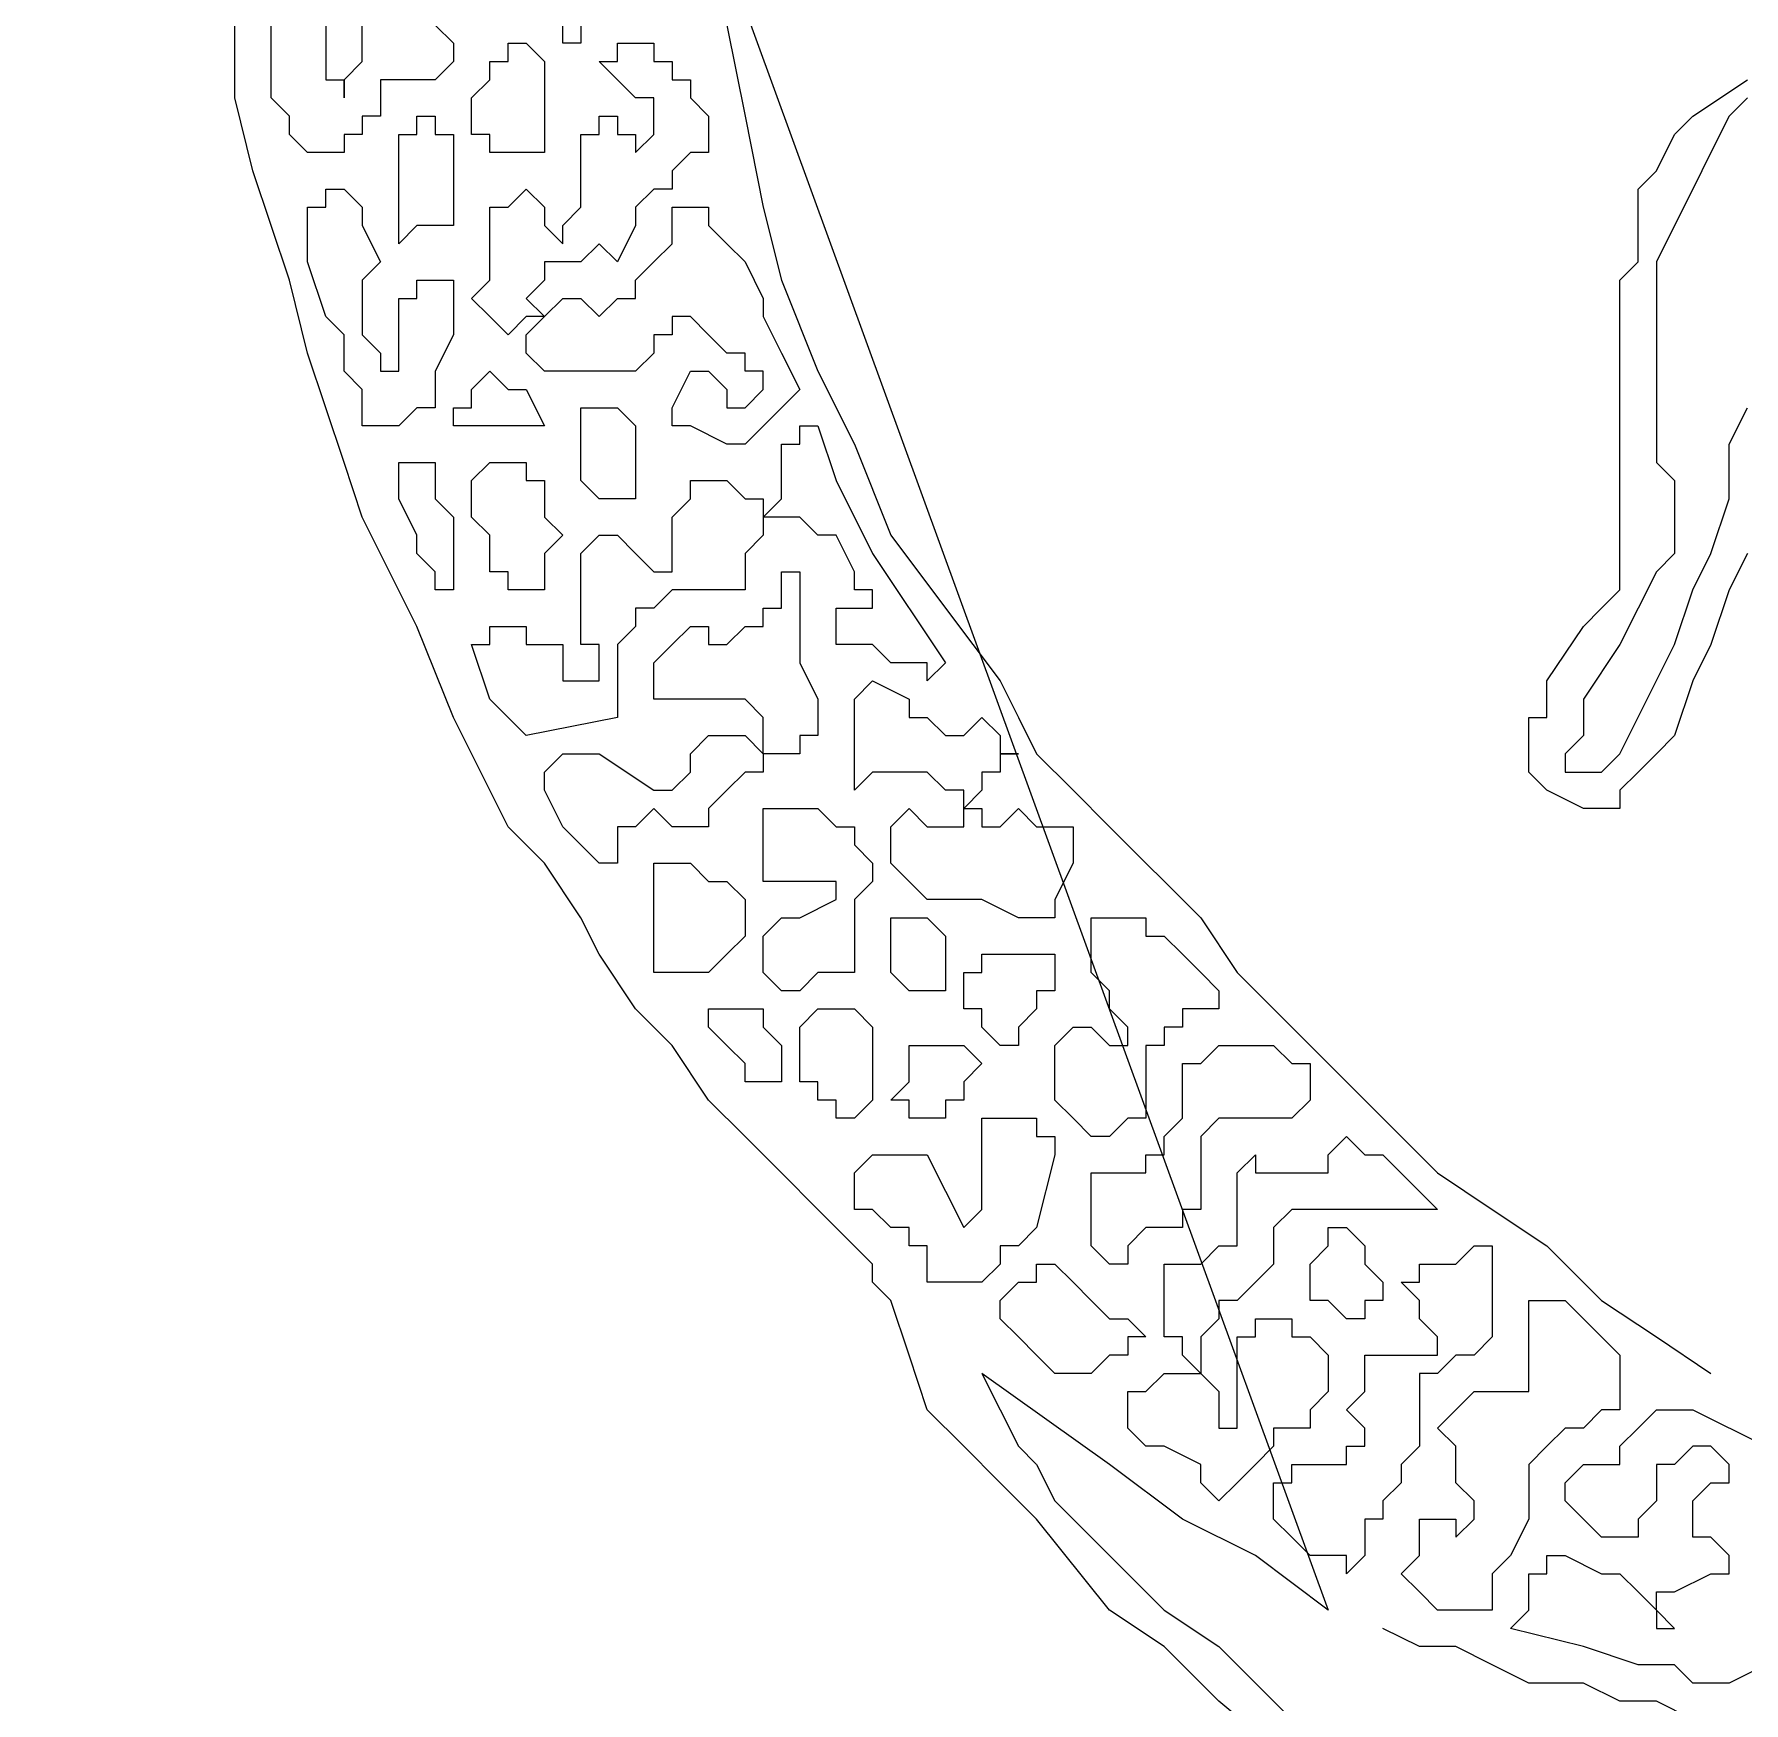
# Model space of a CAD drawing. Extents: x -66030 to 95157, y -13132 to 45879.
# Drawn here: x -14058 to -13691.7, y 14213.5 to 14571.2 of the extents above; entities that cross this region are included whole.
import ezdxf

# ---------------------------------------------------------------- set-up
doc = ezdxf.new("R2010")
doc.units = 0
doc.header["$LTSCALE"] = 100
doc.header["$MEASUREMENT"] = 0
doc.layers.get('0').update_dxf_attribs({"linetype": 'CONTINUOUS'})

msp = doc.modelspace()

# ---------------------------------------------------------------- linework, layer by layer
at = {"lineweight": 0}
for points in [[(-14058.03, 14994.99), (-13780.71, 14233.32), (-13780.71, 14233.32), (-13796.33, 14245.04), (-13811.96, 14252.85), (-13827.58, 14264.57), (-13854.92, 14284.1), (-13851.02, 14276.29), (-13847.11, 14268.48), (-13843.21, 14264.57), (-13839.3, 14256.76), (-13835.39, 14252.85), (-13827.58, 14245.04), (-13823.68, 14241.13), (-13815.86, 14233.32), (-13804.15, 14225.51), (-13792.43, 14213.79), (-13780.71, 14202.07)], [(-13780.71, 14194.26), (-13804.15, 14213.79), (-13815.86, 14225.51), (-13827.58, 14233.32), (-13843.21, 14252.85), (-13851.02, 14260.66), (-13858.83, 14268.48), (-13866.64, 14276.29), (-13870.55, 14288.01), (-13874.45, 14299.72), (-13878.36, 14303.63), (-13878.36, 14307.54), (-13890.08, 14319.25), (-13897.89, 14327.07), (-13905.7, 14334.88), (-13913.51, 14342.69), (-13921.33, 14354.41), (-13929.14, 14362.22), (-13936.95, 14373.94), (-13940.86, 14381.75), (-13948.67, 14393.47), (-13956.48, 14401.28), (-13968.2, 14424.71), (-13976.01, 14444.24), (-13987.73, 14467.68), (-13991.63, 14479.4), (-13995.54, 14491.12), (-13999.45, 14502.83), (-14003.35, 14518.46), (-14007.26, 14530.18), (-14011.16, 14541.89), (-14015.07, 14557.52), (-14015.07, 14569.24), (-14015.07, 14577.05)], [(-13972.1, 14573.14), (-13968.2, 14569.24), (-13968.2, 14569.24), (-13968.2, 14565.33), (-13968.2, 14565.33), (-13972.1, 14561.42), (-13972.1, 14561.42), (-13976.01, 14561.42), (-13979.92, 14561.42), (-13983.82, 14561.42), (-13983.82, 14557.52), (-13983.82, 14553.61), (-13987.73, 14553.61), (-13987.73, 14549.71), (-13991.63, 14549.71), (-13991.63, 14545.8), (-13995.54, 14545.8), (-13999.45, 14545.8), (-13999.45, 14545.8), (-14003.35, 14549.71), (-14003.35, 14553.61), (-14007.26, 14557.52), (-14007.26, 14565.33), (-14007.26, 14569.24), (-14007.26, 14573.14)], [(-13995.54, 14573.14), (-13995.54, 14569.24), (-13995.54, 14565.33), (-13995.54, 14561.42), (-13991.63, 14561.42), (-13991.63, 14557.52), (-13991.63, 14561.42), (-13987.73, 14565.33), (-13987.73, 14573.14)], [(-13940.86, 14573.14), (-13940.86, 14569.24), (-13944.76, 14569.24), (-13944.76, 14569.24), (-13944.76, 14573.14)], [(-13909.61, 14573.14), (-13905.7, 14553.61), (-13901.8, 14534.08), (-13897.89, 14518.46), (-13890.08, 14498.93), (-13882.27, 14483.3), (-13874.45, 14463.77), (-13862.74, 14448.15), (-13851.02, 14432.53), (-13847.11, 14424.71), (-13843.21, 14416.9), (-13835.39, 14409.09), (-13827.58, 14401.28), (-13808.05, 14381.75), (-13800.24, 14370.03), (-13788.52, 14358.31), (-13776.81, 14346.6), (-13768.99, 14338.78), (-13757.28, 14327.07), (-13745.56, 14319.25), (-13733.84, 14311.44), (-13722.12, 14299.72), (-13710.4, 14291.91), (-13698.69, 14284.1)], [(-13690.87, 14459.87), (-13694.78, 14452.06), (-13698.69, 14440.34), (-13702.59, 14432.53), (-13706.5, 14420.81), (-13710.4, 14416.9), (-13714.31, 14413), (-13718.22, 14409.09), (-13718.22, 14405.18), (-13722.12, 14405.18), (-13722.12, 14405.18), (-13726.03, 14405.18), (-13726.03, 14405.18), (-13733.84, 14409.09), (-13733.84, 14409.09), (-13737.75, 14413), (-13737.75, 14416.9), (-13737.75, 14416.9), (-13737.75, 14420.81), (-13737.75, 14424.71), (-13733.84, 14424.71), (-13733.84, 14432.53), (-13726.03, 14444.24), (-13722.12, 14448.15), (-13718.22, 14452.06), (-13718.22, 14459.87), (-13718.22, 14463.77), (-13718.22, 14479.4), (-13718.22, 14491.12), (-13718.22, 14502.83), (-13718.22, 14510.65), (-13718.22, 14518.46), (-13714.31, 14522.36), (-13714.31, 14530.18), (-13714.31, 14537.99), (-13710.4, 14541.89), (-13706.5, 14549.71), (-13702.59, 14553.61), (-13690.87, 14561.42)], [(-13690.87, 14557.52), (-13694.78, 14553.61), (-13698.69, 14545.8), (-13702.59, 14537.99), (-13706.5, 14530.18), (-13710.4, 14522.36), (-13710.4, 14514.55), (-13710.4, 14510.65), (-13710.4, 14506.74), (-13710.4, 14502.83), (-13710.4, 14491.12), (-13710.4, 14479.4), (-13706.5, 14475.49), (-13706.5, 14467.68), (-13706.5, 14463.77), (-13706.5, 14459.87), (-13710.4, 14455.96), (-13714.31, 14448.15), (-13718.22, 14440.34), (-13726.03, 14428.62), (-13726.03, 14420.81), (-13729.93, 14416.9), (-13729.93, 14413), (-13729.93, 14413), (-13729.93, 14413), (-13726.03, 14413), (-13726.03, 14413), (-13722.12, 14413), (-13718.22, 14416.9), (-13706.5, 14440.34), (-13702.59, 14452.06), (-13698.69, 14459.87), (-13694.78, 14471.59), (-13694.78, 14483.3), (-13690.87, 14491.12)], [(-13686.97, 14221.6), (-13694.78, 14217.7), (-13702.59, 14217.7), (-13706.5, 14221.6), (-13714.31, 14221.6), (-13726.03, 14225.51), (-13741.65, 14229.42), (-13737.75, 14233.32), (-13737.75, 14241.13), (-13733.84, 14241.13), (-13733.84, 14245.04), (-13733.84, 14245.04), (-13729.93, 14245.04), (-13722.12, 14241.13), (-13722.12, 14241.13), (-13718.22, 14241.13), (-13714.31, 14237.23), (-13714.31, 14237.23), (-13710.4, 14233.32), (-13710.4, 14229.42), (-13710.4, 14229.42), (-13710.4, 14229.42), (-13706.5, 14229.42), (-13706.5, 14229.42), (-13706.5, 14229.42), (-13710.4, 14233.32), (-13710.4, 14233.32), (-13710.4, 14237.23), (-13706.5, 14237.23), (-13706.5, 14237.23), (-13706.5, 14237.23), (-13698.69, 14241.13), (-13694.78, 14241.13), (-13694.78, 14241.13), (-13694.78, 14241.13), (-13694.78, 14245.04), (-13694.78, 14245.04), (-13698.69, 14248.95), (-13702.59, 14248.95), (-13702.59, 14248.95), (-13702.59, 14252.85), (-13702.59, 14256.76), (-13702.59, 14256.76), (-13702.59, 14256.76), (-13698.69, 14260.66), (-13694.78, 14260.66), (-13694.78, 14260.66), (-13694.78, 14264.57), (-13694.78, 14264.57), (-13698.69, 14268.48), (-13698.69, 14268.48), (-13698.69, 14268.48), (-13702.59, 14268.48), (-13706.5, 14264.57), (-13706.5, 14264.57), (-13710.4, 14264.57), (-13710.4, 14260.66), (-13710.4, 14256.76), (-13714.31, 14252.85), (-13714.31, 14248.95), (-13714.31, 14248.95), (-13714.31, 14248.95), (-13718.22, 14248.95), (-13718.22, 14248.95), (-13722.12, 14248.95), (-13726.03, 14252.85), (-13726.03, 14252.85), (-13729.93, 14256.76), (-13729.93, 14256.76), (-13729.93, 14260.66), (-13729.93, 14260.66), (-13726.03, 14264.57), (-13726.03, 14264.57), (-13722.12, 14264.57), (-13718.22, 14264.57), (-13718.22, 14264.57), (-13718.22, 14268.48), (-13718.22, 14268.48), (-13714.31, 14272.38), (-13714.31, 14272.38), (-13710.4, 14276.29), (-13702.59, 14276.29), (-13686.97, 14268.48)], [(-13702.59, 14209.89), (-13710.4, 14213.79), (-13718.22, 14213.79), (-13726.03, 14217.7), (-13737.75, 14217.7), (-13745.56, 14221.6), (-13753.37, 14225.51), (-13761.18, 14225.51), (-13768.99, 14229.42)]]:
    msp.add_lwpolyline(points, dxfattribs=at)
for points in [[(-13952.57, 14537.99), (-13948.67, 14534.08), (-13948.67, 14530.18), (-13948.67, 14530.18), (-13944.76, 14526.27), (-13944.76, 14530.18), (-13940.86, 14534.08), (-13940.86, 14541.89), (-13940.86, 14545.8), (-13940.86, 14545.8), (-13940.86, 14549.71), (-13940.86, 14549.71), (-13936.95, 14549.71), (-13936.95, 14553.61), (-13933.04, 14553.61), (-13933.04, 14549.71), (-13929.14, 14549.71), (-13929.14, 14545.8), (-13929.14, 14545.8), (-13925.23, 14549.71), (-13925.23, 14549.71), (-13925.23, 14553.61), (-13925.23, 14553.61), (-13925.23, 14553.61), (-13925.23, 14557.52), (-13929.14, 14557.52), (-13933.04, 14561.42), (-13933.04, 14561.42), (-13933.04, 14561.42), (-13936.95, 14565.33), (-13936.95, 14565.33), (-13933.04, 14565.33), (-13933.04, 14569.24), (-13933.04, 14569.24), (-13929.14, 14569.24), (-13929.14, 14569.24), (-13925.23, 14569.24), (-13925.23, 14565.33), (-13925.23, 14565.33), (-13921.33, 14565.33), (-13921.33, 14561.42), (-13917.42, 14561.42), (-13917.42, 14557.52), (-13913.51, 14553.61), (-13913.51, 14549.71), (-13913.51, 14545.8), (-13917.42, 14545.8), (-13921.33, 14541.89), (-13921.33, 14537.99), (-13925.23, 14537.99), (-13929.14, 14534.08), (-13929.14, 14530.18), (-13933.04, 14522.36), (-13936.95, 14526.27), (-13940.86, 14522.36), (-13944.76, 14522.36), (-13944.76, 14522.36), (-13948.67, 14522.36), (-13948.67, 14518.46), (-13952.57, 14514.55), (-13952.57, 14514.55), (-13948.67, 14510.65), (-13948.67, 14510.65), (-13952.57, 14510.65), (-13952.57, 14510.65), (-13956.48, 14506.74), (-13956.48, 14506.74), (-13956.48, 14506.74), (-13960.39, 14510.65), (-13960.39, 14510.65), (-13960.39, 14510.65), (-13964.29, 14514.55), (-13960.39, 14518.46), (-13960.39, 14522.36), (-13960.39, 14530.18), (-13960.39, 14530.18), (-13960.39, 14534.08), (-13960.39, 14534.08), (-13956.48, 14534.08), (-13956.48, 14534.08), (-13952.57, 14537.99), (-13952.57, 14537.99)], [(-13952.57, 14569.24), (-13948.67, 14565.33), (-13948.67, 14565.33), (-13948.67, 14561.42), (-13948.67, 14561.42), (-13948.67, 14553.61), (-13948.67, 14549.71), (-13948.67, 14545.8), (-13952.57, 14545.8), (-13952.57, 14545.8), (-13956.48, 14545.8), (-13956.48, 14545.8), (-13956.48, 14545.8), (-13960.39, 14545.8), (-13960.39, 14549.71), (-13964.29, 14549.71), (-13964.29, 14553.61), (-13964.29, 14553.61), (-13964.29, 14557.52), (-13964.29, 14557.52), (-13960.39, 14561.42), (-13960.39, 14565.33), (-13956.48, 14565.33), (-13956.48, 14569.24), (-13956.48, 14569.24), (-13952.57, 14569.24), (-13952.57, 14569.24)], [(-13976.01, 14553.61), (-13972.1, 14553.61), (-13972.1, 14549.71), (-13968.2, 14549.71), (-13968.2, 14545.8), (-13968.2, 14541.89), (-13968.2, 14537.99), (-13968.2, 14534.08), (-13968.2, 14534.08), (-13968.2, 14530.18), (-13968.2, 14530.18), (-13972.1, 14530.18), (-13976.01, 14530.18), (-13979.92, 14526.27), (-13979.92, 14534.08), (-13979.92, 14537.99), (-13979.92, 14541.89), (-13979.92, 14545.8), (-13979.92, 14545.8), (-13979.92, 14549.71), (-13976.01, 14549.71), (-13976.01, 14553.61)], [(-13991.63, 14537.99), (-13987.73, 14534.08), (-13987.73, 14534.08), (-13987.73, 14530.18), (-13983.82, 14522.36), (-13987.73, 14518.46), (-13987.73, 14510.65), (-13987.73, 14506.74), (-13983.82, 14502.83), (-13983.82, 14498.93), (-13979.92, 14498.93), (-13979.92, 14498.93), (-13979.92, 14498.93), (-13979.92, 14502.83), (-13979.92, 14506.74), (-13979.92, 14510.65), (-13979.92, 14510.65), (-13979.92, 14514.55), (-13976.01, 14514.55), (-13976.01, 14518.46), (-13972.1, 14518.46), (-13972.1, 14518.46), (-13972.1, 14518.46), (-13968.2, 14518.46), (-13968.2, 14514.55), (-13968.2, 14510.65), (-13968.2, 14506.74), (-13972.1, 14498.93), (-13972.1, 14495.02), (-13972.1, 14491.12), (-13976.01, 14491.12), (-13976.01, 14491.12), (-13979.92, 14487.21), (-13979.92, 14487.21), (-13983.82, 14487.21), (-13983.82, 14487.21), (-13987.73, 14487.21), (-13987.73, 14491.12), (-13987.73, 14491.12), (-13987.73, 14495.02), (-13991.63, 14498.93), (-13991.63, 14502.83), (-13991.63, 14502.83), (-13991.63, 14502.83), (-13991.63, 14506.74), (-13995.54, 14510.65), (-13999.45, 14522.36), (-13999.45, 14526.27), (-13999.45, 14530.18), (-13999.45, 14530.18), (-13999.45, 14534.08), (-13995.54, 14534.08), (-13995.54, 14537.99), (-13991.63, 14537.99)], [(-13940.86, 14514.55), (-13940.86, 14514.55), (-13940.86, 14514.55), (-13936.95, 14510.65), (-13936.95, 14510.65), (-13933.04, 14514.55), (-13933.04, 14514.55), (-13933.04, 14514.55), (-13929.14, 14514.55), (-13929.14, 14518.46), (-13929.14, 14518.46), (-13925.23, 14522.36), (-13921.33, 14526.27), (-13921.33, 14530.18), (-13921.33, 14534.08), (-13917.42, 14534.08), (-13917.42, 14534.08), (-13913.51, 14534.08), (-13913.51, 14530.18), (-13909.61, 14526.27), (-13909.61, 14526.27), (-13905.7, 14522.36), (-13905.7, 14522.36), (-13901.8, 14514.55), (-13901.8, 14510.65), (-13897.89, 14502.83), (-13893.98, 14495.02), (-13905.7, 14483.3), (-13909.61, 14483.3), (-13917.42, 14487.21), (-13917.42, 14487.21), (-13917.42, 14487.21), (-13921.33, 14487.21), (-13921.33, 14491.12), (-13917.42, 14498.93), (-13913.51, 14498.93), (-13913.51, 14498.93), (-13909.61, 14495.02), (-13909.61, 14495.02), (-13909.61, 14491.12), (-13905.7, 14491.12), (-13905.7, 14491.12), (-13905.7, 14491.12), (-13905.7, 14491.12), (-13905.7, 14491.12), (-13901.8, 14495.02), (-13901.8, 14498.93), (-13905.7, 14498.93), (-13905.7, 14502.83), (-13909.61, 14502.83), (-13913.51, 14506.74), (-13917.42, 14510.65), (-13921.33, 14510.65), (-13921.33, 14506.74), (-13925.23, 14506.74), (-13925.23, 14506.74), (-13925.23, 14502.83), (-13929.14, 14498.93), (-13929.14, 14498.93), (-13933.04, 14498.93), (-13933.04, 14498.93), (-13940.86, 14498.93), (-13944.76, 14498.93), (-13944.76, 14498.93), (-13948.67, 14498.93), (-13948.67, 14498.93), (-13952.57, 14502.83), (-13952.57, 14502.83), (-13952.57, 14506.74), (-13948.67, 14510.65), (-13948.67, 14510.65), (-13948.67, 14510.65), (-13944.76, 14514.55), (-13944.76, 14514.55), (-13940.86, 14514.55)], [(-13948.67, 14487.21), (-13952.57, 14487.21), (-13952.57, 14487.21), (-13956.48, 14487.21), (-13956.48, 14487.21), (-13960.39, 14487.21), (-13964.29, 14487.21), (-13964.29, 14487.21), (-13968.2, 14487.21), (-13968.2, 14491.12), (-13964.29, 14491.12), (-13964.29, 14495.02), (-13960.39, 14498.93), (-13956.48, 14495.02), (-13952.57, 14495.02), (-13948.67, 14487.21)], [(-13933.04, 14491.12), (-13929.14, 14487.21), (-13929.14, 14487.21), (-13929.14, 14483.3), (-13929.14, 14483.3), (-13929.14, 14475.49), (-13929.14, 14471.59), (-13929.14, 14471.59), (-13933.04, 14471.59), (-13933.04, 14471.59), (-13936.95, 14471.59), (-13940.86, 14475.49), (-13940.86, 14475.49), (-13940.86, 14483.3), (-13940.86, 14483.3), (-13940.86, 14487.21), (-13940.86, 14491.12), (-13936.95, 14491.12), (-13936.95, 14491.12), (-13936.95, 14491.12), (-13936.95, 14491.12), (-13933.04, 14491.12), (-13933.04, 14491.12)], [(-13948.67, 14440.34), (-13948.67, 14440.34), (-13948.67, 14440.34), (-13948.67, 14440.34), (-13944.76, 14440.34), (-13944.76, 14436.43), (-13944.76, 14436.43), (-13944.76, 14432.53), (-13940.86, 14432.53), (-13940.86, 14432.53), (-13940.86, 14432.53), (-13940.86, 14432.53), (-13936.95, 14432.53), (-13936.95, 14436.43), (-13936.95, 14436.43), (-13936.95, 14436.43), (-13936.95, 14440.34), (-13940.86, 14440.34), (-13940.86, 14444.24), (-13940.86, 14448.15), (-13940.86, 14452.06), (-13940.86, 14455.96), (-13940.86, 14459.87), (-13940.86, 14459.87), (-13936.95, 14463.77), (-13936.95, 14463.77), (-13936.95, 14463.77), (-13933.04, 14463.77), (-13929.14, 14459.87), (-13929.14, 14459.87), (-13925.23, 14455.96), (-13925.23, 14455.96), (-13925.23, 14455.96), (-13925.23, 14455.96), (-13921.33, 14455.96), (-13921.33, 14459.87), (-13921.33, 14459.87), (-13921.33, 14463.77), (-13921.33, 14467.68), (-13921.33, 14467.68), (-13917.42, 14471.59), (-13917.42, 14471.59), (-13917.42, 14475.49), (-13913.51, 14475.49), (-13909.61, 14475.49), (-13905.7, 14471.59), (-13905.7, 14471.59), (-13901.8, 14471.59), (-13901.8, 14467.68), (-13897.89, 14471.59), (-13897.89, 14475.49), (-13897.89, 14479.4), (-13897.89, 14483.3), (-13897.89, 14483.3), (-13893.98, 14483.3), (-13893.98, 14487.21), (-13890.08, 14487.21), (-13886.17, 14475.49), (-13878.36, 14459.87), (-13862.74, 14436.43), (-13866.64, 14432.53), (-13866.64, 14436.43), (-13870.55, 14436.43), (-13874.45, 14436.43), (-13874.45, 14436.43), (-13878.36, 14440.34), (-13882.27, 14440.34), (-13882.27, 14440.34), (-13886.17, 14440.34), (-13886.17, 14440.34), (-13886.17, 14440.34), (-13886.17, 14444.24), (-13886.17, 14444.24), (-13886.17, 14448.15), (-13882.27, 14448.15), (-13882.27, 14448.15), (-13878.36, 14448.15), (-13878.36, 14448.15), (-13878.36, 14452.06), (-13878.36, 14452.06), (-13882.27, 14452.06), (-13882.27, 14455.96), (-13886.17, 14463.77), (-13890.08, 14463.77), (-13893.98, 14467.68), (-13893.98, 14467.68), (-13893.98, 14467.68), (-13897.89, 14467.68), (-13897.89, 14467.68), (-13901.8, 14467.68), (-13901.8, 14463.77), (-13901.8, 14463.77), (-13905.7, 14459.87), (-13905.7, 14455.96), (-13905.7, 14452.06), (-13905.7, 14452.06), (-13909.61, 14452.06), (-13909.61, 14452.06), (-13917.42, 14452.06), (-13917.42, 14452.06), (-13921.33, 14452.06), (-13921.33, 14452.06), (-13925.23, 14448.15), (-13929.14, 14448.15), (-13929.14, 14444.24), (-13929.14, 14444.24), (-13933.04, 14440.34), (-13933.04, 14436.43), (-13933.04, 14436.43), (-13933.04, 14428.62), (-13933.04, 14428.62), (-13933.04, 14424.71), (-13952.57, 14420.81), (-13956.48, 14424.71), (-13956.48, 14424.71), (-13960.39, 14428.62), (-13964.29, 14440.34), (-13960.39, 14440.34), (-13960.39, 14440.34), (-13960.39, 14444.24), (-13956.48, 14444.24), (-13956.48, 14444.24), (-13952.57, 14444.24), (-13952.57, 14440.34), (-13948.67, 14440.34)], [(-13979.92, 14479.4), (-13976.01, 14479.4), (-13976.01, 14479.4), (-13972.1, 14479.4), (-13972.1, 14475.49), (-13972.1, 14471.59), (-13968.2, 14467.68), (-13968.2, 14459.87), (-13968.2, 14455.96), (-13968.2, 14452.06), (-13968.2, 14452.06), (-13972.1, 14452.06), (-13972.1, 14455.96), (-13972.1, 14455.96), (-13976.01, 14459.87), (-13976.01, 14463.77), (-13979.92, 14471.59), (-13979.92, 14479.4), (-13979.92, 14479.4)], [(-13952.57, 14479.4), (-13952.57, 14475.49), (-13948.67, 14475.49), (-13948.67, 14471.59), (-13948.67, 14467.68), (-13944.76, 14463.77), (-13944.76, 14463.77), (-13948.67, 14459.87), (-13948.67, 14455.96), (-13948.67, 14452.06), (-13952.57, 14452.06), (-13952.57, 14452.06), (-13956.48, 14452.06), (-13956.48, 14455.96), (-13960.39, 14455.96), (-13960.39, 14459.87), (-13960.39, 14463.77), (-13964.29, 14467.68), (-13964.29, 14475.49), (-13960.39, 14479.4), (-13956.48, 14479.4), (-13952.57, 14479.4)], [(-13936.95, 14416.9), (-13925.23, 14409.09), (-13921.33, 14409.09), (-13921.33, 14409.09), (-13917.42, 14413), (-13917.42, 14416.9), (-13913.51, 14420.81), (-13913.51, 14420.81), (-13909.61, 14420.81), (-13909.61, 14420.81), (-13905.7, 14420.81), (-13905.7, 14420.81), (-13901.8, 14416.9), (-13901.8, 14416.9), (-13901.8, 14420.81), (-13901.8, 14420.81), (-13901.8, 14424.71), (-13901.8, 14424.71), (-13905.7, 14428.62), (-13905.7, 14428.62), (-13909.61, 14428.62), (-13909.61, 14428.62), (-13913.51, 14428.62), (-13913.51, 14428.62), (-13917.42, 14428.62), (-13917.42, 14428.62), (-13921.33, 14428.62), (-13921.33, 14428.62), (-13925.23, 14428.62), (-13925.23, 14432.53), (-13925.23, 14436.43), (-13921.33, 14440.34), (-13921.33, 14440.34), (-13917.42, 14444.24), (-13917.42, 14444.24), (-13913.51, 14444.24), (-13913.51, 14440.34), (-13909.61, 14440.34), (-13905.7, 14444.24), (-13905.7, 14444.24), (-13901.8, 14444.24), (-13901.8, 14448.15), (-13897.89, 14448.15), (-13897.89, 14452.06), (-13897.89, 14452.06), (-13897.89, 14455.96), (-13893.98, 14455.96), (-13893.98, 14455.96), (-13893.98, 14455.96), (-13893.98, 14455.96), (-13893.98, 14452.06), (-13893.98, 14448.15), (-13893.98, 14440.34), (-13893.98, 14436.43), (-13890.08, 14428.62), (-13890.08, 14424.71), (-13890.08, 14420.81), (-13893.98, 14420.81), (-13893.98, 14416.9), (-13893.98, 14416.9), (-13897.89, 14416.9), (-13897.89, 14416.9), (-13901.8, 14416.9), (-13901.8, 14413), (-13905.7, 14413), (-13905.7, 14413), (-13909.61, 14409.09), (-13913.51, 14405.18), (-13913.51, 14401.28), (-13913.51, 14401.28), (-13917.42, 14401.28), (-13921.33, 14401.28), (-13921.33, 14401.28), (-13925.23, 14405.18), (-13925.23, 14405.18), (-13929.14, 14401.28), (-13929.14, 14401.28), (-13933.04, 14401.28), (-13933.04, 14397.37), (-13933.04, 14393.47), (-13936.95, 14393.47), (-13936.95, 14393.47), (-13940.86, 14397.37), (-13944.76, 14401.28), (-13944.76, 14401.28), (-13948.67, 14409.09), (-13948.67, 14413), (-13948.67, 14413), (-13948.67, 14413), (-13944.76, 14416.9), (-13940.86, 14416.9), (-13936.95, 14416.9)], [(-13878.36, 14432.53), (-13870.55, 14428.62), (-13870.55, 14424.71), (-13866.64, 14424.71), (-13862.74, 14420.81), (-13862.74, 14420.81), (-13858.83, 14420.81), (-13854.92, 14424.71), (-13851.02, 14420.81), (-13851.02, 14420.81), (-13851.02, 14416.9), (-13847.11, 14416.9), (-13851.02, 14416.9), (-13851.02, 14413), (-13854.92, 14413), (-13854.92, 14409.09), (-13854.92, 14409.09), (-13858.83, 14405.18), (-13858.83, 14405.18), (-13854.92, 14405.18), (-13854.92, 14401.28), (-13851.02, 14401.28), (-13851.02, 14401.28), (-13851.02, 14401.28), (-13847.11, 14405.18), (-13847.11, 14405.18), (-13843.21, 14401.28), (-13839.3, 14401.28), (-13835.39, 14401.28), (-13835.39, 14397.37), (-13835.39, 14397.37), (-13835.39, 14397.37), (-13835.39, 14397.37), (-13835.39, 14393.47), (-13835.39, 14393.47), (-13839.3, 14385.66), (-13839.3, 14385.66), (-13839.3, 14381.75), (-13839.3, 14381.75), (-13847.11, 14381.75), (-13854.92, 14385.66), (-13858.83, 14385.66), (-13866.64, 14385.66), (-13870.55, 14389.56), (-13874.45, 14393.47), (-13874.45, 14397.37), (-13874.45, 14401.28), (-13870.55, 14405.18), (-13870.55, 14405.18), (-13866.64, 14401.28), (-13862.74, 14401.28), (-13862.74, 14401.28), (-13858.83, 14401.28), (-13858.83, 14405.18), (-13858.83, 14405.18), (-13858.83, 14405.18), (-13858.83, 14409.09), (-13862.74, 14409.09), (-13862.74, 14409.09), (-13866.64, 14413), (-13870.55, 14413), (-13874.45, 14413), (-13878.36, 14413), (-13882.27, 14409.09), (-13882.27, 14413), (-13882.27, 14416.9), (-13882.27, 14424.71), (-13882.27, 14424.71), (-13882.27, 14428.62), (-13882.27, 14428.62), (-13882.27, 14428.62), (-13878.36, 14432.53), (-13878.36, 14432.53)], [(-13890.08, 14405.18), (-13886.17, 14401.28), (-13882.27, 14401.28), (-13882.27, 14397.37), (-13882.27, 14397.37), (-13878.36, 14393.47), (-13878.36, 14389.56), (-13878.36, 14389.56), (-13882.27, 14385.66), (-13882.27, 14381.75), (-13882.27, 14377.84), (-13882.27, 14373.94), (-13882.27, 14373.94), (-13882.27, 14370.03), (-13886.17, 14370.03), (-13886.17, 14370.03), (-13890.08, 14370.03), (-13893.98, 14366.13), (-13897.89, 14366.13), (-13897.89, 14366.13), (-13901.8, 14370.03), (-13901.8, 14370.03), (-13901.8, 14373.94), (-13901.8, 14377.84), (-13897.89, 14381.75), (-13897.89, 14381.75), (-13893.98, 14381.75), (-13886.17, 14385.66), (-13886.17, 14385.66), (-13886.17, 14385.66), (-13886.17, 14385.66), (-13886.17, 14389.56), (-13890.08, 14389.56), (-13890.08, 14389.56), (-13893.98, 14389.56), (-13897.89, 14389.56), (-13897.89, 14389.56), (-13901.8, 14389.56), (-13901.8, 14389.56), (-13901.8, 14393.47), (-13901.8, 14393.47), (-13901.8, 14397.37), (-13901.8, 14401.28), (-13901.8, 14405.18), (-13901.8, 14405.18), (-13897.89, 14405.18), (-13897.89, 14405.18), (-13893.98, 14405.18), (-13893.98, 14405.18), (-13893.98, 14405.18), (-13890.08, 14405.18)], [(-13917.42, 14393.47), (-13913.51, 14389.56), (-13909.61, 14389.56), (-13909.61, 14389.56), (-13905.7, 14385.66), (-13905.7, 14381.75), (-13905.7, 14381.75), (-13905.7, 14377.84), (-13905.7, 14377.84), (-13909.61, 14373.94), (-13909.61, 14373.94), (-13913.51, 14370.03), (-13917.42, 14370.03), (-13921.33, 14370.03), (-13921.33, 14370.03), (-13925.23, 14370.03), (-13925.23, 14373.94), (-13925.23, 14373.94), (-13925.23, 14377.84), (-13925.23, 14381.75), (-13925.23, 14385.66), (-13925.23, 14389.56), (-13925.23, 14389.56), (-13925.23, 14393.47), (-13921.33, 14393.47), (-13921.33, 14393.47), (-13921.33, 14393.47), (-13917.42, 14393.47), (-13917.42, 14393.47)], [(-13866.64, 14381.75), (-13866.64, 14381.75), (-13862.74, 14377.84), (-13862.74, 14377.84), (-13862.74, 14373.94), (-13862.74, 14370.03), (-13862.74, 14370.03), (-13862.74, 14366.13), (-13862.74, 14366.13), (-13862.74, 14366.13), (-13866.64, 14366.13), (-13866.64, 14366.13), (-13870.55, 14366.13), (-13870.55, 14366.13), (-13870.55, 14366.13), (-13874.45, 14370.03), (-13874.45, 14373.94), (-13874.45, 14377.84), (-13874.45, 14377.84), (-13874.45, 14381.75), (-13870.55, 14381.75), (-13870.55, 14381.75), (-13870.55, 14381.75), (-13866.64, 14381.75)], [(-13819.77, 14381.75), (-13819.77, 14377.84), (-13815.86, 14377.84), (-13811.96, 14373.94), (-13808.05, 14370.03), (-13808.05, 14370.03), (-13804.15, 14366.13), (-13804.15, 14362.22), (-13811.96, 14362.22), (-13811.96, 14358.31), (-13815.86, 14358.31), (-13815.86, 14354.41), (-13819.77, 14354.41), (-13819.77, 14350.5), (-13819.77, 14346.6), (-13819.77, 14346.6), (-13819.77, 14342.69), (-13819.77, 14342.69), (-13819.77, 14338.78), (-13823.68, 14338.78), (-13823.68, 14338.78), (-13827.58, 14334.88), (-13827.58, 14334.88), (-13831.49, 14334.88), (-13831.49, 14334.88), (-13835.39, 14338.78), (-13835.39, 14338.78), (-13835.39, 14338.78), (-13839.3, 14342.69), (-13839.3, 14342.69), (-13839.3, 14342.69), (-13839.3, 14346.6), (-13839.3, 14346.6), (-13839.3, 14350.5), (-13839.3, 14354.41), (-13835.39, 14358.31), (-13835.39, 14358.31), (-13831.49, 14358.31), (-13831.49, 14358.31), (-13827.58, 14354.41), (-13827.58, 14354.41), (-13823.68, 14354.41), (-13823.68, 14354.41), (-13823.68, 14354.41), (-13823.68, 14354.41), (-13823.68, 14354.41), (-13823.68, 14358.31), (-13827.58, 14362.22), (-13827.58, 14366.13), (-13827.58, 14366.13), (-13831.49, 14370.03), (-13831.49, 14370.03), (-13831.49, 14373.94), (-13831.49, 14377.84), (-13831.49, 14381.75), (-13831.49, 14381.75), (-13827.58, 14381.75), (-13827.58, 14381.75), (-13823.68, 14381.75), (-13823.68, 14381.75), (-13819.77, 14381.75)], [(-13839.3, 14373.94), (-13839.3, 14373.94), (-13839.3, 14373.94), (-13839.3, 14370.03), (-13839.3, 14370.03), (-13839.3, 14366.13), (-13843.21, 14366.13), (-13843.21, 14362.22), (-13847.11, 14358.31), (-13847.11, 14358.31), (-13847.11, 14354.41), (-13851.02, 14354.41), (-13854.92, 14358.31), (-13854.92, 14358.31), (-13854.92, 14362.22), (-13858.83, 14362.22), (-13858.83, 14366.13), (-13858.83, 14370.03), (-13854.92, 14370.03), (-13854.92, 14373.94), (-13854.92, 14373.94), (-13854.92, 14373.94), (-13854.92, 14373.94), (-13851.02, 14373.94), (-13847.11, 14373.94), (-13847.11, 14373.94), (-13843.21, 14373.94), (-13843.21, 14373.94), (-13843.21, 14373.94), (-13839.3, 14373.94), (-13839.3, 14373.94)], [(-13901.8, 14362.22), (-13901.8, 14358.31), (-13901.8, 14358.31), (-13897.89, 14354.41), (-13897.89, 14350.5), (-13897.89, 14350.5), (-13897.89, 14346.6), (-13901.8, 14346.6), (-13901.8, 14346.6), (-13905.7, 14346.6), (-13905.7, 14346.6), (-13905.7, 14350.5), (-13909.61, 14354.41), (-13913.51, 14358.31), (-13913.51, 14358.31), (-13913.51, 14362.22), (-13913.51, 14362.22), (-13909.61, 14362.22), (-13909.61, 14362.22), (-13905.7, 14362.22), (-13905.7, 14362.22), (-13901.8, 14362.22)], [(-13882.27, 14362.22), (-13878.36, 14358.31), (-13878.36, 14350.5), (-13878.36, 14342.69), (-13882.27, 14338.78), (-13882.27, 14338.78), (-13886.17, 14338.78), (-13886.17, 14338.78), (-13886.17, 14342.69), (-13890.08, 14342.69), (-13890.08, 14342.69), (-13890.08, 14346.6), (-13893.98, 14346.6), (-13893.98, 14354.41), (-13893.98, 14358.31), (-13893.98, 14358.31), (-13890.08, 14362.22), (-13890.08, 14362.22), (-13890.08, 14362.22), (-13886.17, 14362.22), (-13882.27, 14362.22), (-13882.27, 14362.22)], [(-13858.83, 14354.41), (-13854.92, 14350.5), (-13858.83, 14346.6), (-13858.83, 14342.69), (-13862.74, 14342.69), (-13862.74, 14338.78), (-13866.64, 14338.78), (-13866.64, 14338.78), (-13870.55, 14338.78), (-13870.55, 14338.78), (-13870.55, 14342.69), (-13874.45, 14342.69), (-13870.55, 14346.6), (-13870.55, 14350.5), (-13870.55, 14350.5), (-13870.55, 14354.41), (-13870.55, 14354.41), (-13870.55, 14354.41), (-13866.64, 14354.41), (-13866.64, 14354.41), (-13862.74, 14354.41), (-13858.83, 14354.41)], [(-13815.86, 14334.88), (-13811.96, 14338.78), (-13811.96, 14338.78), (-13811.96, 14346.6), (-13811.96, 14346.6), (-13811.96, 14350.5), (-13811.96, 14350.5), (-13808.05, 14350.5), (-13804.15, 14354.41), (-13800.24, 14354.41), (-13796.33, 14354.41), (-13792.43, 14354.41), (-13788.52, 14350.5), (-13788.52, 14350.5), (-13788.52, 14350.5), (-13784.62, 14350.5), (-13784.62, 14346.6), (-13784.62, 14342.69), (-13788.52, 14338.78), (-13788.52, 14338.78), (-13788.52, 14338.78), (-13796.33, 14338.78), (-13800.24, 14338.78), (-13800.24, 14338.78), (-13804.15, 14338.78), (-13808.05, 14334.88), (-13808.05, 14334.88), (-13808.05, 14334.88), (-13808.05, 14334.88), (-13808.05, 14330.97), (-13808.05, 14327.07), (-13808.05, 14327.07), (-13808.05, 14323.16), (-13808.05, 14323.16), (-13808.05, 14319.25), (-13808.05, 14319.25), (-13811.96, 14319.25), (-13811.96, 14315.35), (-13819.77, 14315.35), (-13823.68, 14311.44), (-13823.68, 14311.44), (-13823.68, 14307.54), (-13827.58, 14307.54), (-13827.58, 14307.54), (-13831.49, 14311.44), (-13831.49, 14311.44), (-13831.49, 14315.35), (-13831.49, 14319.25), (-13831.49, 14323.16), (-13831.49, 14327.07), (-13831.49, 14327.07), (-13831.49, 14327.07), (-13827.58, 14327.07), (-13823.68, 14327.07), (-13819.77, 14327.07), (-13819.77, 14330.97), (-13815.86, 14330.97), (-13815.86, 14330.97), (-13815.86, 14330.97), (-13815.86, 14334.88), (-13815.86, 14334.88)], [(-13866.64, 14330.97), (-13858.83, 14315.35), (-13858.83, 14315.35), (-13858.83, 14315.35), (-13854.92, 14319.25), (-13854.92, 14319.25), (-13854.92, 14323.16), (-13854.92, 14327.07), (-13854.92, 14330.97), (-13854.92, 14334.88), (-13854.92, 14334.88), (-13854.92, 14334.88), (-13854.92, 14338.78), (-13854.92, 14338.78), (-13851.02, 14338.78), (-13843.21, 14338.78), (-13843.21, 14334.88), (-13839.3, 14334.88), (-13839.3, 14330.97), (-13843.21, 14315.35), (-13843.21, 14315.35), (-13847.11, 14311.44), (-13851.02, 14311.44), (-13851.02, 14307.54), (-13854.92, 14303.63), (-13858.83, 14303.63), (-13858.83, 14303.63), (-13862.74, 14303.63), (-13862.74, 14303.63), (-13862.74, 14303.63), (-13866.64, 14303.63), (-13866.64, 14307.54), (-13866.64, 14307.54), (-13866.64, 14311.44), (-13870.55, 14311.44), (-13870.55, 14315.35), (-13874.45, 14315.35), (-13878.36, 14319.25), (-13882.27, 14319.25), (-13882.27, 14323.16), (-13882.27, 14323.16), (-13882.27, 14323.16), (-13882.27, 14327.07), (-13882.27, 14327.07), (-13878.36, 14330.97), (-13874.45, 14330.97), (-13866.64, 14330.97)], [(-13800.24, 14311.44), (-13800.24, 14311.44), (-13800.24, 14315.35), (-13800.24, 14319.25), (-13800.24, 14323.16), (-13800.24, 14327.07), (-13800.24, 14327.07), (-13800.24, 14327.07), (-13796.33, 14330.97), (-13796.33, 14327.07), (-13792.43, 14327.07), (-13792.43, 14327.07), (-13788.52, 14327.07), (-13784.62, 14327.07), (-13780.71, 14327.07), (-13780.71, 14330.97), (-13780.71, 14330.97), (-13780.71, 14330.97), (-13776.81, 14334.88), (-13772.9, 14330.97), (-13768.99, 14330.97), (-13757.28, 14319.25), (-13761.18, 14319.25), (-13761.18, 14319.25), (-13765.09, 14319.25), (-13765.09, 14319.25), (-13772.9, 14319.25), (-13780.71, 14319.25), (-13780.71, 14319.25), (-13784.62, 14319.25), (-13784.62, 14319.25), (-13788.52, 14319.25), (-13788.52, 14319.25), (-13792.43, 14315.35), (-13792.43, 14311.44), (-13792.43, 14307.54), (-13796.33, 14303.63), (-13800.24, 14299.72), (-13804.15, 14299.72), (-13804.15, 14295.82), (-13808.05, 14291.91), (-13808.05, 14291.91), (-13808.05, 14288.01), (-13808.05, 14288.01), (-13808.05, 14284.1), (-13804.15, 14280.19), (-13804.15, 14276.29), (-13804.15, 14272.38), (-13804.15, 14272.38), (-13804.15, 14272.38), (-13800.24, 14272.38), (-13800.24, 14272.38), (-13800.24, 14276.29), (-13800.24, 14280.19), (-13800.24, 14284.1), (-13800.24, 14284.1), (-13800.24, 14288.01), (-13800.24, 14291.91), (-13796.33, 14291.91), (-13796.33, 14295.82), (-13792.43, 14295.82), (-13792.43, 14295.82), (-13788.52, 14295.82), (-13788.52, 14295.82), (-13788.52, 14291.91), (-13784.62, 14291.91), (-13784.62, 14291.91), (-13780.71, 14288.01), (-13780.71, 14284.1), (-13780.71, 14280.19), (-13784.62, 14276.29), (-13784.62, 14276.29), (-13784.62, 14272.38), (-13788.52, 14272.38), (-13788.52, 14272.38), (-13792.43, 14272.38), (-13792.43, 14272.38), (-13792.43, 14272.38), (-13792.43, 14268.48), (-13796.33, 14264.57), (-13796.33, 14264.57), (-13800.24, 14260.66), (-13800.24, 14260.66), (-13800.24, 14260.66), (-13804.15, 14256.76), (-13808.05, 14260.66), (-13808.05, 14264.57), (-13815.86, 14268.48), (-13819.77, 14268.48), (-13823.68, 14272.38), (-13823.68, 14276.29), (-13823.68, 14276.29), (-13823.68, 14276.29), (-13823.68, 14280.19), (-13823.68, 14280.19), (-13823.68, 14280.19), (-13819.77, 14280.19), (-13815.86, 14284.1), (-13815.86, 14284.1), (-13811.96, 14284.1), (-13811.96, 14284.1), (-13808.05, 14284.1), (-13808.05, 14284.1), (-13808.05, 14284.1), (-13811.96, 14288.01), (-13811.96, 14291.91), (-13815.86, 14291.91), (-13815.86, 14291.91), (-13815.86, 14295.82), (-13815.86, 14299.72), (-13815.86, 14303.63), (-13815.86, 14307.54), (-13811.96, 14307.54), (-13811.96, 14307.54), (-13808.05, 14307.54), (-13804.15, 14311.44), (-13800.24, 14311.44)], [(-13772.9, 14311.44), (-13772.9, 14311.44), (-13772.9, 14307.54), (-13768.99, 14303.63), (-13768.99, 14299.72), (-13768.99, 14299.72), (-13772.9, 14299.72), (-13772.9, 14295.82), (-13772.9, 14295.82), (-13776.81, 14295.82), (-13776.81, 14295.82), (-13780.71, 14299.72), (-13780.71, 14299.72), (-13784.62, 14299.72), (-13784.62, 14303.63), (-13784.62, 14307.54), (-13784.62, 14307.54), (-13780.71, 14311.44), (-13780.71, 14311.44), (-13780.71, 14315.35), (-13780.71, 14315.35), (-13776.81, 14315.35), (-13776.81, 14315.35), (-13776.81, 14315.35), (-13772.9, 14311.44)], [(-13772.9, 14272.38), (-13772.9, 14272.38), (-13776.81, 14276.29), (-13776.81, 14276.29), (-13772.9, 14280.19), (-13772.9, 14284.1), (-13772.9, 14284.1), (-13772.9, 14288.01), (-13768.99, 14288.01), (-13765.09, 14288.01), (-13761.18, 14288.01), (-13761.18, 14288.01), (-13757.28, 14288.01), (-13757.28, 14288.01), (-13757.28, 14291.91), (-13761.18, 14295.82), (-13761.18, 14299.72), (-13765.09, 14303.63), (-13765.09, 14303.63), (-13761.18, 14303.63), (-13761.18, 14307.54), (-13761.18, 14307.54), (-13757.28, 14307.54), (-13757.28, 14307.54), (-13753.37, 14307.54), (-13753.37, 14307.54), (-13749.46, 14311.44), (-13749.46, 14311.44), (-13745.56, 14311.44), (-13745.56, 14307.54), (-13745.56, 14307.54), (-13745.56, 14291.91), (-13749.46, 14288.01), (-13749.46, 14288.01), (-13753.37, 14288.01), (-13757.28, 14284.1), (-13757.28, 14284.1), (-13761.18, 14284.1), (-13761.18, 14280.19), (-13761.18, 14280.19), (-13761.18, 14276.29), (-13761.18, 14276.29), (-13761.18, 14272.38), (-13761.18, 14268.48), (-13761.18, 14268.48), (-13761.18, 14268.48), (-13765.09, 14264.57), (-13765.09, 14260.66), (-13768.99, 14256.76), (-13768.99, 14252.85), (-13772.9, 14252.85), (-13772.9, 14248.95), (-13772.9, 14248.95), (-13772.9, 14245.04), (-13772.9, 14245.04), (-13772.9, 14245.04), (-13776.81, 14241.13), (-13776.81, 14245.04), (-13780.71, 14245.04), (-13780.71, 14245.04), (-13784.62, 14245.04), (-13788.52, 14248.95), (-13788.52, 14248.95), (-13792.43, 14252.85), (-13792.43, 14252.85), (-13792.43, 14256.76), (-13792.43, 14260.66), (-13788.52, 14260.66), (-13788.52, 14264.57), (-13788.52, 14264.57), (-13784.62, 14264.57), (-13784.62, 14264.57), (-13780.71, 14264.57), (-13776.81, 14264.57), (-13776.81, 14264.57), (-13776.81, 14268.48), (-13772.9, 14268.48), (-13772.9, 14268.48), (-13772.9, 14272.38)], [(-13839.3, 14307.54), (-13835.39, 14303.63), (-13835.39, 14303.63), (-13831.49, 14299.72), (-13827.58, 14295.82), (-13827.58, 14295.82), (-13823.68, 14295.82), (-13819.77, 14291.91), (-13823.68, 14291.91), (-13823.68, 14288.01), (-13823.68, 14288.01), (-13827.58, 14288.01), (-13831.49, 14284.1), (-13835.39, 14284.1), (-13839.3, 14284.1), (-13843.21, 14288.01), (-13843.21, 14288.01), (-13847.11, 14291.91), (-13851.02, 14295.82), (-13851.02, 14299.72), (-13847.11, 14303.63), (-13847.11, 14303.63), (-13843.21, 14303.63), (-13843.21, 14307.54), (-13839.3, 14307.54), (-13839.3, 14307.54)], [(-13737.75, 14280.19), (-13737.75, 14284.1), (-13737.75, 14288.01), (-13737.75, 14291.91), (-13737.75, 14295.82), (-13737.75, 14295.82), (-13737.75, 14299.72), (-13733.84, 14299.72), (-13733.84, 14299.72), (-13729.93, 14299.72), (-13729.93, 14299.72), (-13726.03, 14295.82), (-13722.12, 14291.91), (-13722.12, 14291.91), (-13718.22, 14288.01), (-13718.22, 14284.1), (-13718.22, 14284.1), (-13718.22, 14280.19), (-13718.22, 14276.29), (-13722.12, 14276.29), (-13726.03, 14272.38), (-13729.93, 14272.38), (-13733.84, 14268.48), (-13733.84, 14268.48), (-13737.75, 14264.57), (-13737.75, 14260.66), (-13737.75, 14260.66), (-13737.75, 14256.76), (-13737.75, 14252.85), (-13741.65, 14245.04), (-13745.56, 14241.13), (-13745.56, 14237.23), (-13745.56, 14233.32), (-13749.46, 14233.32), (-13749.46, 14233.32), (-13753.37, 14233.32), (-13753.37, 14233.32), (-13757.28, 14233.32), (-13761.18, 14237.23), (-13761.18, 14237.23), (-13761.18, 14237.23), (-13765.09, 14241.13), (-13765.09, 14241.13), (-13765.09, 14241.13), (-13761.18, 14245.04), (-13761.18, 14248.95), (-13761.18, 14248.95), (-13761.18, 14248.95), (-13761.18, 14252.85), (-13757.28, 14252.85), (-13757.28, 14252.85), (-13753.37, 14252.85), (-13753.37, 14248.95), (-13749.46, 14252.85), (-13749.46, 14252.85), (-13749.46, 14252.85), (-13749.46, 14256.76), (-13753.37, 14260.66), (-13753.37, 14264.57), (-13753.37, 14268.48), (-13757.28, 14272.38), (-13753.37, 14276.29), (-13753.37, 14276.29), (-13749.46, 14280.19), (-13749.46, 14280.19), (-13745.56, 14280.19), (-13745.56, 14280.19), (-13741.65, 14280.19), (-13737.75, 14280.19)]]:
    msp.add_lwpolyline(points, close=True, dxfattribs=at)

doc.saveas('drawing.dxf')
